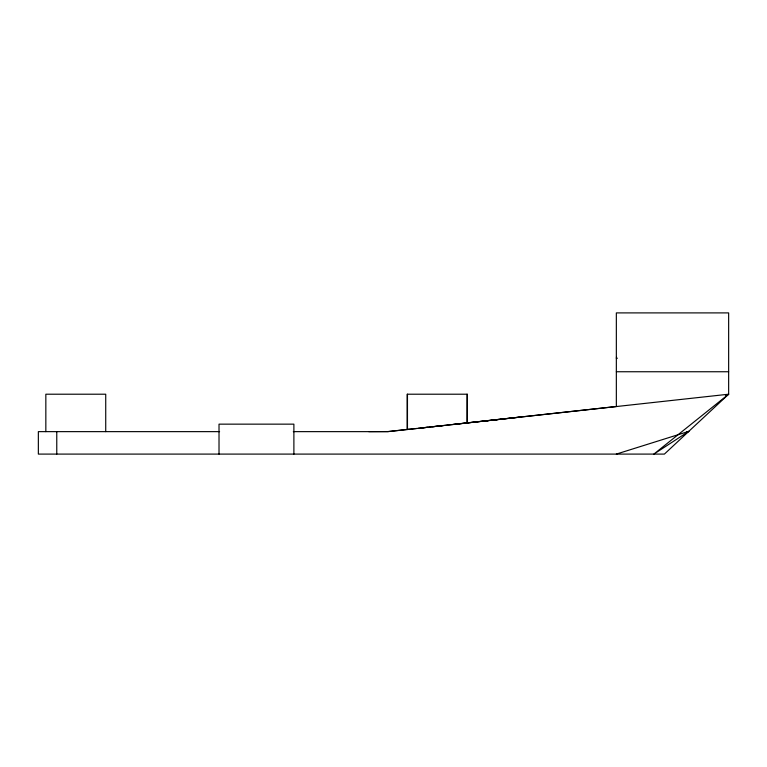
<?xml version="1.0" encoding="UTF-8"?>
<svg xmlns="http://www.w3.org/2000/svg" width="767" height="767" viewBox="0 0 767 767"><rect width="100%" height="100%" fill="white"/><g stroke="black" fill="none" stroke-linecap="round" stroke-linejoin="round"><path stroke-width="1.15" d="M407.469 429.424L407.469 394.209M466.461 422.943L616.342 406.52L616.342 312.898L728.65 312.898L728.65 394.209L664.404 454.093L38.35 454.093L38.35 431.639L219.583 431.639M293.32 431.639L387.958 431.639L728.65 394.209L653.867 454.093L688.776 431.37L686.513 432.08M725.505 395.887L728.65 394.209M688.776 431.37L616.342 454.093M466.585 422.943L467.247 422.866M422.138 427.881L427.459 427.296M466.7 422.991L467.362 422.857L467.362 394.209L407.172 394.209L407.172 429.52L408.964 429.319M488.752 420.508L485.962 420.824M496.239 419.693L498.291 419.463M491.455 420.22L494.37 419.904M408.14 429.347L387.958 431.553L368.754 431.639M432.598 426.73L443.134 425.58M447.362 425.11L448.177 425.023M452.894 424.496L467.007 422.895L467.065 394.209M416.51 428.494L409.099 429.309M518.923 417.238L418.236 428.322M519.949 417.123L521.061 417.008M616.342 358.448L617.205 358.448L616.342 357.23M616.342 371.746L728.65 371.746M293.886 454.093L293.886 424.151L219.017 424.151L219.017 454.093M105.731 431.639L105.731 394.209L45.838 394.209L45.838 431.639M56.768 431.639L56.768 454.093"/></g></svg>
